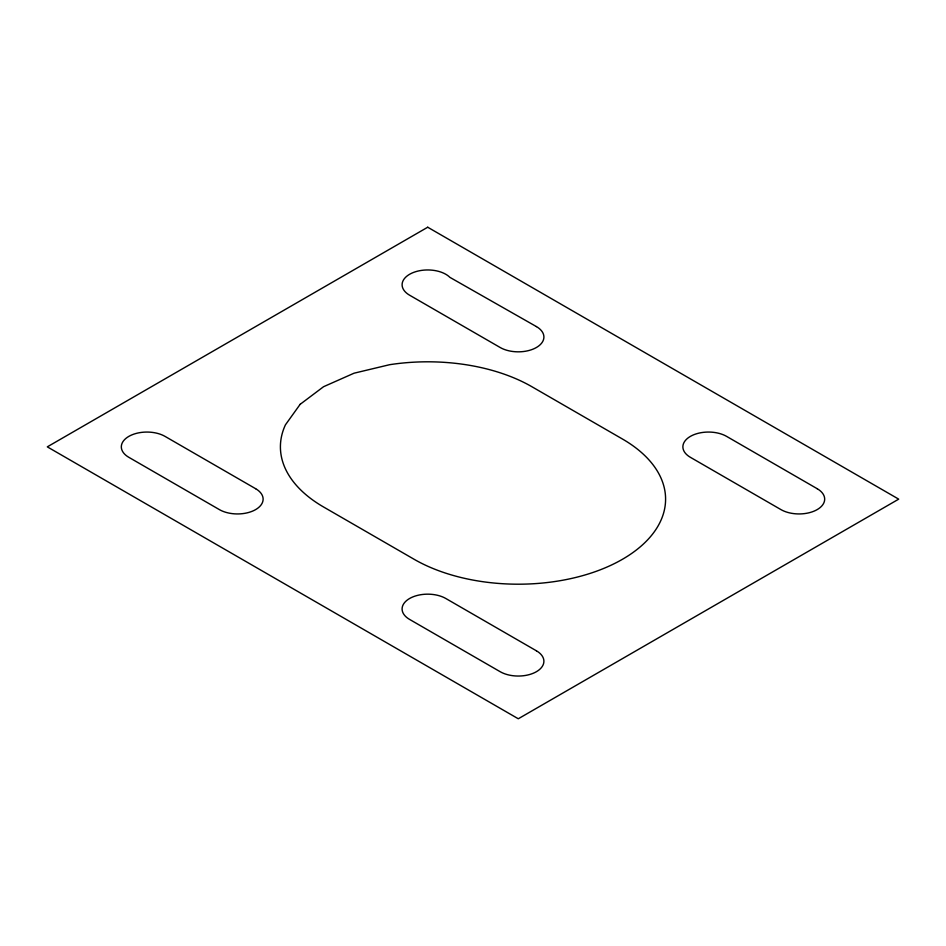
<?xml version="1.0" encoding="UTF-8"?>
<svg xmlns="http://www.w3.org/2000/svg" width="946" height="946" viewBox="0 0 946 946"><rect width="100%" height="100%" fill="white"/><g stroke="black" fill="none" stroke-linecap="round" stroke-linejoin="round"><path stroke-width="1.42" d="M300.142 404.332L285.432 424.837A147.304 85.045 0 0 0 323.556 506.985L414.123 559.287A147.304 85.045 0 0 0 622.444 559.287A147.304 85.045 0 0 0 622.444 439.015L531.877 386.713A147.304 85.045 0 0 0 389.586 364.707L354.064 373.197L323.556 386.713L300.142 404.332M427.71 227.229L47.3 446.855L518.29 718.771L898.7 499.145L427.71 227.229M536.406 326.583L449.894 277.355A25.613 14.793 0 0 0 412.113 273.016A25.613 14.793 0 0 0 409.594 295.199L500.174 347.501A25.613 14.793 0 0 0 536.406 347.501A25.613 14.793 0 0 0 536.406 326.583M817.178 488.692L726.611 436.39A25.613 14.793 0 0 0 690.379 436.39A25.613 14.793 0 0 0 690.379 457.308L780.958 509.61A25.613 14.793 0 0 0 817.178 509.61A25.613 14.793 0 0 0 817.178 488.692M255.621 488.692L165.042 436.39A25.613 14.793 0 0 0 128.822 436.39A25.613 14.793 0 0 0 128.822 457.308L219.389 509.61A25.613 14.793 0 0 0 255.621 509.61A25.613 14.793 0 0 0 255.621 488.692M536.406 650.801L445.826 598.499A25.613 14.793 0 0 0 409.594 598.499A25.613 14.793 0 0 0 409.594 619.417L500.174 671.707A25.613 14.793 0 0 0 536.406 671.707A25.613 14.793 0 0 0 536.406 650.801"/></g></svg>
